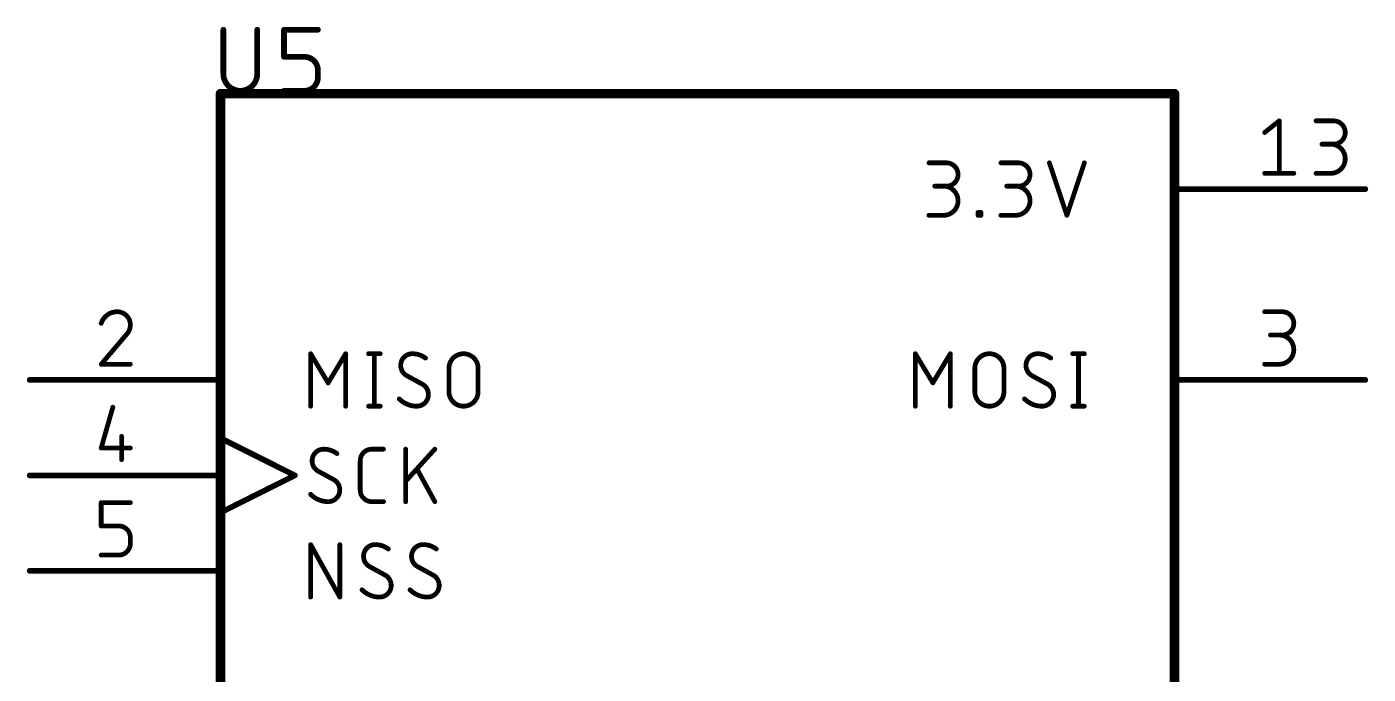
# Model space of a CAD drawing. Extents: x -1 to 180, y 0 to 264.
# Drawn here: x 104.06 to 139.78, y 75.99 to 93.22 of the extents above; entities that cross this region are included whole.
import ezdxf

# ---------------------------------------------------------------- set-up
doc = ezdxf.new("R2010")
doc.units = 0
doc.layers.add('94', color=12, linetype='CONTINUOUS')
doc.layers.add('95', color=251, linetype='CONTINUOUS')

msp = doc.modelspace()

# ---------------------------------------------------------------- linework, layer by layer
at = {"layer": '94'}
for points, const_width in [([(109.22, 91.44), (109.22, 48.26)], 0.254), ([(134.62, 91.44), (109.22, 91.44)], 0.254), ([(134.62, 48.26), (134.62, 91.44)], 0.254), ([(139.7, 88.9), (134.62, 88.9)], 0.1524), ([(104.14, 83.82), (109.22, 83.82)], 0.1524), ([(139.7, 83.82), (134.62, 83.82)], 0.1524), ([(109.22, 82.2706), (111.2012, 81.28)], 0.1524), ([(104.14, 81.28), (109.22, 81.28)], 0.1524), ([(109.22, 80.2894), (111.2012, 81.28)], 0.1524), ([(104.14, 78.74), (109.22, 78.74)], 0.1524)]:
    msp.add_lwpolyline(points, dxfattribs=dict(at, const_width=const_width))
for points, const_width in [([(109.2835, 91.44, 1), (109.1565, 91.44)], 0.127), ([(109.22, 91.5035, 1), (109.22, 91.3765)], 0.127), ([(134.6835, 91.44, 1), (134.5565, 91.44)], 0.127), ([(134.62, 91.3765, 1), (134.62, 91.5035)], 0.127), ([(134.62, 88.9381, 1), (134.62, 88.8619)], 0.0762), ([(139.7, 88.8619, 1), (139.7, 88.9381)], 0.0762), ([(104.14, 83.8581, 1), (104.14, 83.7819)], 0.0762), ([(109.22, 83.7819, 1), (109.22, 83.8581)], 0.0762), ([(134.62, 83.8581, 1), (134.62, 83.7819)], 0.0762), ([(139.7, 83.7819, 1), (139.7, 83.8581)], 0.0762), ([(109.237, 82.3047, 1), (109.203, 82.2365)], 0.0762), ([(104.14, 81.3181, 1), (104.14, 81.2419)], 0.0762), ([(109.22, 81.2419, 1), (109.22, 81.3181)], 0.0762), ([(111.2182, 81.2459, 1), (111.1842, 81.3141)], 0.0762), ([(111.1842, 81.2459, 1), (111.2182, 81.3141)], 0.0762), ([(109.203, 80.3235, 1), (109.237, 80.2553)], 0.0762), ([(104.14, 78.7781, 1), (104.14, 78.7019)], 0.0762), ([(109.22, 78.7019, 1), (109.22, 78.7781)], 0.0762)]:
    msp.add_lwpolyline(points, format="xyb", dxfattribs=dict(at, const_width=const_width))
at = {"layer": '95'}
for points, const_width in [([(109.2962, 93.1418), (109.2962, 91.9678)], 0.1524), ([(110.1993, 91.9678), (110.1993, 93.1418)], 0.1524), ([(110.9114, 92.4193), (110.9114, 93.1418)], 0.1524), ([(110.9114, 93.1418), (111.8145, 93.1418)], 0.1524), ([(111.4533, 92.4193), (110.9114, 92.4193)], 0.1524), ([(111.8145, 91.8774), (111.8145, 92.0581)], 0.1524), ([(110.9114, 91.5162), (111.4533, 91.5162)], 0.1524), ([(137.0203, 90.4057), (137.4084, 90.7161)], 0.127), ([(137.4084, 90.7161), (137.4084, 89.3191)], 0.127), ([(138.3892, 90.7161), (138.8548, 90.7161)], 0.127), ([(138.8548, 90.0952), (138.5444, 90.0952)], 0.127), ([(128.0807, 89.5985), (128.5464, 89.5985)], 0.127), ([(129.9971, 89.5985), (130.4628, 89.5985)], 0.127), ([(131.2884, 89.5985), (131.754, 88.2015)], 0.127), ([(131.754, 88.2015), (132.2197, 89.5985)], 0.127), ([(137.0203, 89.3191), (137.7964, 89.3191)], 0.127), ([(138.3892, 89.3191), (138.7772, 89.3191)], 0.127), ([(128.5464, 88.9776), (128.236, 88.9776)], 0.127), ([(130.4628, 88.9776), (130.1524, 88.9776)], 0.127), ([(128.0807, 88.2015), (128.4688, 88.2015)], 0.127), ([(129.3882, 88.2015), (129.3882, 88.2791)], 0.127), ([(129.3882, 88.2791), (129.4658, 88.2791)], 0.127), ([(129.4658, 88.2015), (129.3882, 88.2015)], 0.127), ([(129.4658, 88.2791), (129.4658, 88.2015)], 0.127), ([(129.9971, 88.2015), (130.3852, 88.2015)], 0.127), ([(137.0203, 85.6361), (137.486, 85.6361)], 0.127), ([(106.7033, 85.0152), (106.0436, 84.2391)], 0.127), ([(137.486, 85.0152), (137.1755, 85.0152)], 0.127), ([(106.0436, 84.2391), (106.8197, 84.2391)], 0.127), ([(111.6203, 83.1215), (111.6203, 84.5185)], 0.127), ([(111.6203, 84.5185), (112.086, 83.7424)], 0.127), ([(112.086, 83.7424), (112.5516, 84.5185)], 0.127), ([(112.5516, 84.5185), (112.5516, 83.1215)], 0.127), ([(113.1627, 84.5185), (113.4732, 84.5185)], 0.127), ([(113.3179, 84.5185), (113.3179, 83.1215)], 0.127), ([(127.7204, 83.1215), (127.7204, 84.5185)], 0.127), ([(127.7204, 84.5185), (128.1861, 83.7424)], 0.127), ([(128.1861, 83.7424), (128.6517, 84.5185)], 0.127), ([(128.6517, 84.5185), (128.6517, 83.1215)], 0.127), ([(131.9093, 84.5185), (132.2197, 84.5185)], 0.127), ([(132.0645, 84.5185), (132.0645, 83.1215)], 0.127), ([(137.0203, 84.2391), (137.4084, 84.2391)], 0.127), ([(114.6002, 83.7036), (114.1734, 83.9364)], 0.127), ([(115.3026, 83.5096), (115.3026, 84.1304)], 0.127), ([(116.0787, 84.1304), (116.0787, 83.5096)], 0.127), ([(129.3037, 83.5096), (129.3037, 84.1304)], 0.127), ([(130.0799, 84.1304), (130.0799, 83.5096)], 0.127), ([(131.2479, 83.7036), (130.821, 83.9364)], 0.127), ([(106.354, 83.0961), (106.0436, 82.0095)], 0.127), ([(113.1627, 83.1215), (113.4732, 83.1215)], 0.127), ([(131.9093, 83.1215), (132.2197, 83.1215)], 0.127), ([(106.5869, 82.32), (106.5869, 81.6991)], 0.127), ([(106.0436, 82.0095), (106.8197, 82.0095)], 0.127), ([(113.25, 81.9785), (113.5604, 81.9785)], 0.127), ([(114.1504, 80.5815), (114.1504, 81.9785)], 0.127), ([(114.9265, 81.9785), (114.1504, 81.1248)], 0.127), ([(112.2412, 81.1636), (111.8143, 81.3964)], 0.127), ([(112.9395, 80.8919), (112.9395, 81.6681)], 0.127), ([(114.9265, 80.5815), (114.4608, 81.4352)], 0.127), ([(106.0436, 79.9352), (106.0436, 80.5561)], 0.127), ([(106.0436, 80.5561), (106.8197, 80.5561)], 0.127), ([(113.5604, 80.5815), (113.25, 80.5815)], 0.127), ([(106.5093, 79.9352), (106.0436, 79.9352)], 0.127), ([(106.8197, 79.4695), (106.8197, 79.6248)], 0.127), ([(111.6203, 78.0415), (111.6203, 79.4385)], 0.127), ([(111.6203, 79.4385), (112.3964, 78.0415)], 0.127), ([(112.3964, 78.0415), (112.3964, 79.4385)], 0.127), ([(106.0436, 79.1591), (106.5093, 79.1591)], 0.127), ([(113.61, 78.6236), (113.1832, 78.8564)], 0.127), ([(114.8876, 78.6236), (114.4608, 78.8564)], 0.127)]:
    msp.add_lwpolyline(points, dxfattribs=dict(at, const_width=const_width))
for points, const_width in [([(109.3343, 93.1418, 1), (109.2581, 93.1418)], 0.0762), ([(110.2374, 93.1418, 1), (110.1612, 93.1418)], 0.0762), ([(110.9495, 93.1418, 1), (110.8733, 93.1418)], 0.0762), ([(110.9114, 93.1799, 1), (110.9114, 93.1037)], 0.0762), ([(111.8145, 93.1037, 1), (111.8145, 93.1799)], 0.0762), ([(110.9114, 92.4574, 1), (110.9114, 92.3812)], 0.0762), ([(111.8145, 92.0581, 0.4142), (111.4533, 92.4193)], 0.1524), ([(111.4533, 92.4574, 1), (111.4533, 92.3812)], 0.0762), ([(111.4533, 92.3812, 1), (111.4533, 92.4574)], 0.0762), ([(110.8733, 92.4193, 1), (110.9495, 92.4193)], 0.0762), ([(109.2962, 91.9678, 1), (110.1993, 91.9678)], 0.1524), ([(109.3343, 91.9678, 1), (109.2581, 91.9678)], 0.0762), ([(109.2581, 91.9678, 1), (109.3343, 91.9678)], 0.0762), ([(110.2374, 91.9678, 1), (110.1612, 91.9678)], 0.0762), ([(110.1612, 91.9678, 1), (110.2374, 91.9678)], 0.0762), ([(111.4533, 91.5162, 0.4142), (111.8145, 91.8774)], 0.1524), ([(111.8526, 92.0581, 1), (111.7764, 92.0581)], 0.0762), ([(111.7764, 92.0581, 1), (111.8526, 92.0581)], 0.0762), ([(111.8526, 91.8774, 1), (111.7764, 91.8774)], 0.0762), ([(111.7764, 91.8774, 1), (111.8526, 91.8774)], 0.0762), ([(110.9114, 91.5543, 1), (110.9114, 91.4781)], 0.0762), ([(111.4533, 91.5543, 1), (111.4533, 91.4781)], 0.0762), ([(111.4533, 91.4781, 1), (111.4533, 91.5543)], 0.0762), ([(137.4401, 90.7161, 1), (137.3766, 90.7161)], 0.0635), ([(137.4282, 90.6913, 1), (137.3885, 90.7409)], 0.0635), ([(138.3892, 90.7478, 1), (138.3892, 90.6843)], 0.0635), ([(138.8548, 90.0952, 1), (138.8548, 90.7161)], 0.127), ([(138.8548, 90.7478, 1), (138.8548, 90.6843)], 0.0635), ([(138.8548, 90.6843, 1), (138.8548, 90.7478)], 0.0635), ([(137.0005, 90.4304, 1), (137.0401, 90.3809)], 0.0635), ([(138.5444, 90.127, 1), (138.5444, 90.0635)], 0.0635), ([(138.7772, 89.3191, 1), (138.7772, 90.0952)], 0.127), ([(138.7772, 90.127, 1), (138.7772, 90.0635)], 0.0635), ([(138.8548, 90.127, 1), (138.8548, 90.0635)], 0.0635), ([(138.8548, 90.0635, 1), (138.8548, 90.127)], 0.0635), ([(128.0807, 89.6303, 1), (128.0807, 89.5667)], 0.0635), ([(128.5464, 89.6303, 1), (128.5464, 89.5667)], 0.0635), ([(128.5464, 88.9776, 1), (128.5464, 89.5985)], 0.127), ([(128.5464, 89.5667, 1), (128.5464, 89.6303)], 0.0635), ([(129.9971, 89.6303, 1), (129.9971, 89.5667)], 0.0635), ([(130.4628, 89.6303, 1), (130.4628, 89.5667)], 0.0635), ([(130.4628, 88.9776, 1), (130.4628, 89.5985)], 0.127), ([(130.4628, 89.5667, 1), (130.4628, 89.6303)], 0.0635), ([(131.3185, 89.6085, 1), (131.2582, 89.5885)], 0.0635), ([(132.2498, 89.5885, 1), (132.1896, 89.6085)], 0.0635), ([(137.0203, 89.3509, 1), (137.0203, 89.2874)], 0.0635), ([(137.3766, 89.3191, 1), (137.4401, 89.3191)], 0.0635), ([(137.7964, 89.2874, 1), (137.7964, 89.3509)], 0.0635), ([(138.3892, 89.3509, 1), (138.3892, 89.2874)], 0.0635), ([(138.7772, 89.3509, 1), (138.7772, 89.2874)], 0.0635), ([(138.7772, 89.2874, 1), (138.7772, 89.3509)], 0.0635), ([(128.236, 89.0094, 1), (128.236, 88.9459)], 0.0635), ([(128.4688, 89.0094, 1), (128.4688, 88.9459)], 0.0635), ([(128.4688, 88.2015, 1), (128.4688, 88.9776)], 0.127), ([(128.5464, 89.0094, 1), (128.5464, 88.9459)], 0.0635), ([(128.5464, 88.9459, 1), (128.5464, 89.0094)], 0.0635), ([(130.1524, 89.0094, 1), (130.1524, 88.9459)], 0.0635), ([(130.3852, 89.0094, 1), (130.3852, 88.9459)], 0.0635), ([(130.3852, 88.2015, 1), (130.3852, 88.9776)], 0.127), ([(130.4628, 89.0094, 1), (130.4628, 88.9459)], 0.0635), ([(130.4628, 88.9459, 1), (130.4628, 89.0094)], 0.0635), ([(128.0807, 88.2333, 1), (128.0807, 88.1698)], 0.0635), ([(128.4688, 88.2333, 1), (128.4688, 88.1698)], 0.0635), ([(128.4688, 88.1698, 1), (128.4688, 88.2333)], 0.0635), ([(129.3882, 88.3109, 1), (129.3882, 88.2474)], 0.0635), ([(129.4199, 88.2791, 1), (129.3564, 88.2791)], 0.0635), ([(129.3882, 88.2333, 1), (129.3882, 88.1698)], 0.0635), ([(129.3564, 88.2015, 1), (129.4199, 88.2015)], 0.0635), ([(129.4975, 88.2791, 1), (129.434, 88.2791)], 0.0635), ([(129.434, 88.2015, 1), (129.4975, 88.2015)], 0.0635), ([(129.4658, 88.2474, 1), (129.4658, 88.3109)], 0.0635), ([(129.4658, 88.1698, 1), (129.4658, 88.2333)], 0.0635), ([(129.9971, 88.2333, 1), (129.9971, 88.1698)], 0.0635), ([(130.3852, 88.2333, 1), (130.3852, 88.1698)], 0.0635), ([(130.3852, 88.1698, 1), (130.3852, 88.2333)], 0.0635), ([(131.7239, 88.2115, 1), (131.7842, 88.1915)], 0.0635), ([(131.7239, 88.1915, 1), (131.7842, 88.2115)], 0.0635), ([(106.4704, 85.6361, 0.3252), (106.0436, 85.3257)], 0.127), ([(106.0134, 85.3354, 1), (106.0738, 85.3159)], 0.0635), ([(106.4704, 85.6679, 1), (106.4704, 85.6043)], 0.0635), ([(106.8197, 85.2869, 0.4142), (106.4704, 85.6361)], 0.127), ([(106.4705, 85.6044, 1), (106.4704, 85.6678)], 0.0635), ([(137.0203, 85.6679, 1), (137.0203, 85.6043)], 0.0635), ([(137.486, 85.6679, 1), (137.486, 85.6043)], 0.0635), ([(137.486, 85.0152, 1), (137.486, 85.6361)], 0.127), ([(137.486, 85.6043, 1), (137.486, 85.6679)], 0.0635), ([(106.7033, 85.0152, 0.2053), (106.8197, 85.2869)], 0.127), ([(106.6814, 85.0382, 1), (106.7252, 84.9922)], 0.0635), ([(106.7275, 84.9946, 1), (106.6791, 85.0358)], 0.0635), ([(106.8514, 85.2868, 1), (106.788, 85.2869)], 0.0635), ([(106.788, 85.2869, 1), (106.8515, 85.2869)], 0.0635), ([(137.1755, 85.047, 1), (137.1755, 84.9835)], 0.0635), ([(137.4084, 84.2391, 1), (137.4084, 85.0152)], 0.127), ([(137.4084, 85.047, 1), (137.4084, 84.9835)], 0.0635), ([(137.486, 85.047, 1), (137.486, 84.9835)], 0.0635), ([(137.486, 84.9835, 1), (137.486, 85.047)], 0.0635), ([(106.0436, 84.2709, 1), (106.0436, 84.2074)], 0.0635), ([(106.0194, 84.2597, 1), (106.0678, 84.2185)], 0.0635), ([(106.8197, 84.2074, 1), (106.8197, 84.2709)], 0.0635), ([(111.6521, 84.5185, 1), (111.5885, 84.5185)], 0.0635), ([(111.6475, 84.5348, 1), (111.5931, 84.5022)], 0.0635), ([(112.5834, 84.5185, 1), (112.5199, 84.5185)], 0.0635), ([(112.5789, 84.5022, 1), (112.5244, 84.5348)], 0.0635), ([(113.1627, 84.5503, 1), (113.1627, 84.4868)], 0.0635), ([(113.3497, 84.5185, 1), (113.2862, 84.5185)], 0.0635), ([(113.4732, 84.4868, 1), (113.4732, 84.5503)], 0.0635), ([(114.3286, 84.5185, 0.4142), (114.0181, 84.2081)], 0.127), ([(114.6778, 84.4021, 0.1623), (114.3286, 84.5185)], 0.127), ([(114.3286, 84.5502, 1), (114.3286, 84.4868)], 0.0635), ([(114.3286, 84.4867, 1), (114.3286, 84.5502)], 0.0635), ([(114.6588, 84.3767, 1), (114.6969, 84.4275)], 0.0635), ([(116.0787, 84.1304, 1), (115.3026, 84.1304)], 0.127), ([(127.7521, 84.5185, 1), (127.6886, 84.5185)], 0.0635), ([(127.7476, 84.5348, 1), (127.6932, 84.5022)], 0.0635), ([(128.6835, 84.5185, 1), (128.62, 84.5185)], 0.0635), ([(128.679, 84.5022, 1), (128.6245, 84.5348)], 0.0635), ([(130.0798, 84.1304, 1), (129.3037, 84.1304)], 0.127), ([(130.9762, 84.5185, 0.4142), (130.6658, 84.2081)], 0.127), ([(131.3255, 84.4021, 0.1623), (130.9762, 84.5185)], 0.127), ([(130.9762, 84.5502, 1), (130.9762, 84.4868)], 0.0635), ([(130.9762, 84.4867, 1), (130.9762, 84.5502)], 0.0635), ([(131.3064, 84.3767, 1), (131.3445, 84.4275)], 0.0635), ([(131.9093, 84.5503, 1), (131.9093, 84.4868)], 0.0635), ([(132.0962, 84.5185, 1), (132.0327, 84.5185)], 0.0635), ([(132.2197, 84.4868, 1), (132.2197, 84.5503)], 0.0635), ([(137.0203, 84.2709, 1), (137.0203, 84.2074)], 0.0635), ([(137.4084, 84.2709, 1), (137.4084, 84.2074)], 0.0635), ([(137.4084, 84.2074, 1), (137.4084, 84.2709)], 0.0635), ([(114.0181, 84.2081, 0.2656), (114.1734, 83.9364)], 0.127), ([(114.0499, 84.2081, 1), (113.9864, 84.2081)], 0.0635), ([(113.9864, 84.2081, 1), (114.0499, 84.2081)], 0.0635), ([(114.1886, 83.9643, 1), (114.1582, 83.9085)], 0.0635), ([(114.1572, 83.9091, 1), (114.1895, 83.9638)], 0.0635), ([(115.3343, 84.1304, 1), (115.2708, 84.1304)], 0.0635), ([(115.2708, 84.1304, 1), (115.3343, 84.1304)], 0.0635), ([(116.1104, 84.1304, 1), (116.0469, 84.1304)], 0.0635), ([(116.0469, 84.1304, 1), (116.1104, 84.1304)], 0.0635), ([(129.3355, 84.1304, 1), (129.272, 84.1304)], 0.0635), ([(129.272, 84.1304, 1), (129.3355, 84.1304)], 0.0635), ([(130.1116, 84.1304, 1), (130.0481, 84.1304)], 0.0635), ([(130.0481, 84.1304, 1), (130.1116, 84.1304)], 0.0635), ([(130.6658, 84.2081, 0.2656), (130.821, 83.9364)], 0.127), ([(130.6975, 84.2081, 1), (130.634, 84.2081)], 0.0635), ([(130.634, 84.2081, 1), (130.6975, 84.2081)], 0.0635), ([(130.8362, 83.9643, 1), (130.8058, 83.9085)], 0.0635), ([(130.8049, 83.9091, 1), (130.8371, 83.9638)], 0.0635), ([(112.0587, 83.7587, 1), (112.1132, 83.7261)], 0.0635), ([(112.0587, 83.7261, 1), (112.1132, 83.7587)], 0.0635), ([(114.7554, 83.4319, 0.2656), (114.6002, 83.7036)], 0.127), ([(114.6163, 83.7309, 1), (114.5841, 83.6762)], 0.0635), ([(114.585, 83.6757, 1), (114.6154, 83.7315)], 0.0635), ([(115.3343, 83.5096, 1), (115.2708, 83.5096)], 0.0635), ([(115.3026, 83.5096, 1), (116.0787, 83.5096)], 0.127), ([(116.1104, 83.5096, 1), (116.0469, 83.5096)], 0.0635), ([(128.1588, 83.7587, 1), (128.2133, 83.7261)], 0.0635), ([(128.1588, 83.7261, 1), (128.2133, 83.7587)], 0.0635), ([(129.3037, 83.5096, 1), (130.0799, 83.5096)], 0.127), ([(129.3355, 83.5096, 1), (129.272, 83.5096)], 0.0635), ([(130.1116, 83.5096, 1), (130.0481, 83.5096)], 0.0635), ([(131.264, 83.7309, 1), (131.2317, 83.6762)], 0.0635), ([(131.4031, 83.4319, 0.2656), (131.2479, 83.7036)], 0.127), ([(131.2327, 83.6757, 1), (131.2631, 83.7315)], 0.0635), ([(113.9793, 83.3155, 0.2), (114.445, 83.1215)], 0.127), ([(114.0019, 83.3379, 1), (113.9568, 83.2932)], 0.0635), ([(114.445, 83.1215, 0.4142), (114.7554, 83.4319)], 0.127), ([(114.7872, 83.4319, 1), (114.7237, 83.4319)], 0.0635), ([(114.7237, 83.4319, 1), (114.7872, 83.4319)], 0.0635), ([(115.2708, 83.5096, 1), (115.3343, 83.5096)], 0.0635), ([(116.0469, 83.5096, 1), (116.1104, 83.5096)], 0.0635), ([(129.272, 83.5096, 1), (129.3355, 83.5096)], 0.0635), ([(130.0481, 83.5096, 1), (130.1116, 83.5096)], 0.0635), ([(130.627, 83.3155, 0.2), (131.0926, 83.1215)], 0.127), ([(130.6495, 83.3379, 1), (130.6044, 83.2932)], 0.0635), ([(131.0926, 83.1215, 0.4142), (131.4031, 83.4319)], 0.127), ([(131.4348, 83.4319, 1), (131.3713, 83.4319)], 0.0635), ([(131.3713, 83.4319, 1), (131.4348, 83.4319)], 0.0635), ([(106.3846, 83.0874, 1), (106.3235, 83.1048)], 0.0635), ([(111.5885, 83.1215, 1), (111.6521, 83.1215)], 0.0635), ([(112.5199, 83.1215, 1), (112.5834, 83.1215)], 0.0635), ([(113.1627, 83.1532, 1), (113.1627, 83.0897)], 0.0635), ([(113.2862, 83.1215, 1), (113.3497, 83.1215)], 0.0635), ([(113.4732, 83.0897, 1), (113.4732, 83.1532)], 0.0635), ([(114.445, 83.1532, 1), (114.445, 83.0897)], 0.0635), ([(114.445, 83.0898, 1), (114.445, 83.1532)], 0.0635), ([(127.6886, 83.1215, 1), (127.7521, 83.1215)], 0.0635), ([(128.62, 83.1215, 1), (128.6835, 83.1215)], 0.0635), ([(131.0926, 83.1532, 1), (131.0926, 83.0897)], 0.0635), ([(131.0926, 83.0898, 1), (131.0926, 83.1532)], 0.0635), ([(131.9093, 83.1532, 1), (131.9093, 83.0897)], 0.0635), ([(132.0327, 83.1215, 1), (132.0962, 83.1215)], 0.0635), ([(132.2197, 83.0897, 1), (132.2197, 83.1532)], 0.0635), ([(106.6186, 82.32, 1), (106.5551, 82.32)], 0.0635), ([(106.0436, 82.0413, 1), (106.0436, 81.9778)], 0.0635), ([(106.0131, 82.0183, 1), (106.0741, 82.0008)], 0.0635), ([(106.8197, 81.9778, 1), (106.8197, 82.0413)], 0.0635), ([(111.9696, 81.9785, 0.4142), (111.6591, 81.6681)], 0.127), ([(112.3188, 81.8621, 0.1623), (111.9696, 81.9785)], 0.127), ([(111.9696, 82.0102, 1), (111.9695, 81.9468)], 0.0635), ([(111.9695, 81.9467, 1), (111.9696, 82.0102)], 0.0635), ([(112.2998, 81.8367, 1), (112.3378, 81.8875)], 0.0635), ([(113.25, 81.9785, 0.4142), (112.9395, 81.6681)], 0.127), ([(113.25, 82.0103, 1), (113.25, 81.9468)], 0.0635), ([(113.25, 81.9468, 1), (113.25, 82.0102)], 0.0635), ([(113.5604, 81.9468, 1), (113.5604, 82.0103)], 0.0635), ([(114.1821, 81.9785, 1), (114.1186, 81.9785)], 0.0635), ([(114.95, 81.9571, 1), (114.903, 81.9999)], 0.0635), ([(106.5551, 81.6991, 1), (106.6186, 81.6991)], 0.0635), ([(111.6591, 81.6681, 0.2656), (111.8143, 81.3964)], 0.127), ([(111.6909, 81.6681, 1), (111.6274, 81.6681)], 0.0635), ([(111.6274, 81.6681, 1), (111.6909, 81.6681)], 0.0635), ([(111.8295, 81.4243, 1), (111.7991, 81.3685)], 0.0635), ([(111.7982, 81.3691, 1), (111.8304, 81.4238)], 0.0635), ([(112.9713, 81.6681, 1), (112.9078, 81.6681)], 0.0635), ([(112.9078, 81.6681, 1), (112.9713, 81.6681)], 0.0635), ([(114.4887, 81.4504, 1), (114.4329, 81.42)], 0.0635), ([(112.3964, 80.8919, 0.2656), (112.2412, 81.1636)], 0.127), ([(112.2573, 81.1909, 1), (112.2251, 81.1362)], 0.0635), ([(112.226, 81.1357, 1), (112.2564, 81.1915)], 0.0635), ([(114.1269, 81.1461, 1), (114.1738, 81.1034)], 0.0635), ([(111.6203, 80.7755, 0.2), (112.086, 80.5815)], 0.127), ([(111.6428, 80.7979, 1), (111.5978, 80.7532)], 0.0635), ([(112.086, 80.5815, 0.4142), (112.3964, 80.8919)], 0.127), ([(112.4282, 80.8919, 1), (112.3647, 80.8919)], 0.0635), ([(112.3647, 80.8919, 1), (112.4282, 80.8919)], 0.0635), ([(112.9395, 80.8919, 0.4142), (113.25, 80.5815)], 0.127), ([(112.9713, 80.8919, 1), (112.9078, 80.8919)], 0.0635), ([(112.9078, 80.8919, 1), (112.9713, 80.8919)], 0.0635), ([(106.0436, 80.5879, 1), (106.0436, 80.5243)], 0.0635), ([(106.0753, 80.5561, 1), (106.0118, 80.5561)], 0.0635), ([(106.8197, 80.5243, 1), (106.8197, 80.5879)], 0.0635), ([(112.086, 80.6133, 1), (112.086, 80.5498)], 0.0635), ([(112.086, 80.5498, 1), (112.086, 80.6132)], 0.0635), ([(113.25, 80.6133, 1), (113.25, 80.5498)], 0.0635), ([(113.25, 80.5498, 1), (113.25, 80.6133)], 0.0635), ([(113.5604, 80.5498, 1), (113.5604, 80.6133)], 0.0635), ([(114.1186, 80.5815, 1), (114.1821, 80.5815)], 0.0635), ([(114.8986, 80.5663, 1), (114.9543, 80.5967)], 0.0635), ([(106.0436, 79.967, 1), (106.0436, 79.9035)], 0.0635), ([(106.5093, 79.967, 1), (106.5093, 79.9035)], 0.0635), ([(106.8197, 79.6248, 0.4142), (106.5093, 79.9352)], 0.127), ([(106.5093, 79.9035, 1), (106.5093, 79.967)], 0.0635), ([(106.0118, 79.9352, 1), (106.0753, 79.9352)], 0.0635), ([(106.8515, 79.6248, 1), (106.788, 79.6248)], 0.0635), ([(106.788, 79.6248, 1), (106.8515, 79.6248)], 0.0635), ([(106.5093, 79.1591, 0.4142), (106.8197, 79.4695)], 0.127), ([(106.8515, 79.4695, 1), (106.788, 79.4695)], 0.0635), ([(106.788, 79.4695, 1), (106.8515, 79.4695)], 0.0635), ([(111.6521, 79.4385, 1), (111.5885, 79.4385)], 0.0635), ([(111.6481, 79.4539, 1), (111.5925, 79.4231)], 0.0635), ([(112.4282, 79.4385, 1), (112.3647, 79.4385)], 0.0635), ([(113.3384, 79.4385, 0.4142), (113.028, 79.1281)], 0.127), ([(113.6877, 79.3221, 0.1623), (113.3384, 79.4385)], 0.127), ([(113.3384, 79.4702, 1), (113.3384, 79.4068)], 0.0635), ([(113.3384, 79.4067, 1), (113.3384, 79.4702)], 0.0635), ([(113.6686, 79.2967, 1), (113.7067, 79.3475)], 0.0635), ([(114.616, 79.4385, 0.4142), (114.3056, 79.1281)], 0.127), ([(114.9653, 79.3221, 0.1623), (114.616, 79.4385)], 0.127), ([(114.616, 79.4702, 1), (114.616, 79.4068)], 0.0635), ([(114.616, 79.4067, 1), (114.616, 79.4702)], 0.0635), ([(114.9462, 79.2967, 1), (114.9843, 79.3475)], 0.0635), ([(106.0436, 79.1909, 1), (106.0436, 79.1274)], 0.0635), ([(106.5093, 79.1909, 1), (106.5093, 79.1274)], 0.0635), ([(106.5093, 79.1274, 1), (106.5093, 79.1909)], 0.0635), ([(113.0597, 79.1281, 1), (112.9962, 79.1281)], 0.0635), ([(112.9962, 79.1281, 1), (113.0597, 79.1281)], 0.0635), ([(113.028, 79.1281, 0.2656), (113.1832, 78.8564)], 0.127), ([(114.3373, 79.1281, 1), (114.2738, 79.1281)], 0.0635), ([(114.2738, 79.1281, 1), (114.3373, 79.1281)], 0.0635), ([(114.3056, 79.1281, 0.2656), (114.4608, 78.8564)], 0.127), ([(113.1984, 78.8843, 1), (113.168, 78.8285)], 0.0635), ([(113.1671, 78.8291, 1), (113.1993, 78.8838)], 0.0635), ([(113.7653, 78.3519, 0.2656), (113.61, 78.6236)], 0.127), ([(113.6262, 78.6509, 1), (113.5939, 78.5962)], 0.0635), ([(113.5948, 78.5957, 1), (113.6252, 78.6515)], 0.0635), ([(114.476, 78.8843, 1), (114.4456, 78.8285)], 0.0635), ([(114.4447, 78.8291, 1), (114.4769, 78.8838)], 0.0635), ([(115.0429, 78.3519, 0.2656), (114.8876, 78.6236)], 0.127), ([(114.9038, 78.6509, 1), (114.8715, 78.5962)], 0.0635), ([(114.8724, 78.5957, 1), (114.9028, 78.6515)], 0.0635), ([(112.9892, 78.2355, 0.2), (113.4548, 78.0415)], 0.127), ([(113.0117, 78.2579, 1), (112.9666, 78.2132)], 0.0635), ([(113.4548, 78.0415, 0.4142), (113.7653, 78.3519)], 0.127), ([(113.797, 78.3519, 1), (113.7335, 78.3519)], 0.0635), ([(113.7335, 78.3519, 1), (113.797, 78.3519)], 0.0635), ([(114.2668, 78.2355, 0.2), (114.7324, 78.0415)], 0.127), ([(114.2893, 78.2579, 1), (114.2442, 78.2132)], 0.0635), ([(114.7324, 78.0415, 0.4142), (115.0429, 78.3519)], 0.127), ([(115.0746, 78.3519, 1), (115.0111, 78.3519)], 0.0635), ([(115.0111, 78.3519, 1), (115.0746, 78.3519)], 0.0635), ([(111.5885, 78.0415, 1), (111.6521, 78.0415)], 0.0635), ([(112.3647, 78.0415, 1), (112.4282, 78.0415)], 0.0635), ([(112.3687, 78.0261, 1), (112.4242, 78.0569)], 0.0635), ([(113.4548, 78.0733, 1), (113.4548, 78.0097)], 0.0635), ([(113.4548, 78.0098, 1), (113.4548, 78.0732)], 0.0635), ([(114.7324, 78.0733, 1), (114.7324, 78.0097)], 0.0635), ([(114.7324, 78.0098, 1), (114.7324, 78.0732)], 0.0635)]:
    msp.add_lwpolyline(points, format="xyb", dxfattribs=dict(at, const_width=const_width))

doc.saveas('drawing.dxf')
